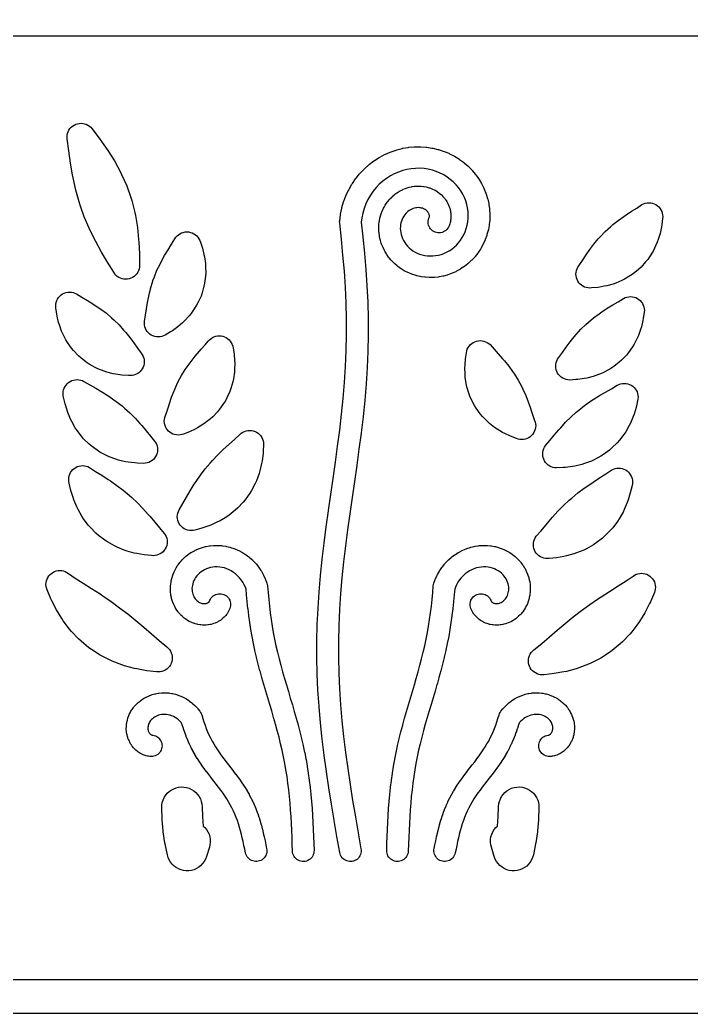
# Model space of a CAD drawing. Header units: inches. Extents: x 0 to 48, y 0 to 48.
# Drawn here: x 9.97 to 19.93, y 0 to 14.74 of the extents above; entities that cross this region are included whole.
import ezdxf

# ---------------------------------------------------------------- set-up
doc = ezdxf.new("R2010")
doc.units = ezdxf.units.IN
doc.header["$MEASUREMENT"] = 0
for name, color, linetype in [('CUT_INSIDE', 5, 'Continuous'), ('CUT_OUTSIDE', 1, 'Continuous'), ('SHEET', 8, 'Continuous')]:
    doc.layers.add(name, color=color, linetype=linetype)

msp = doc.modelspace()

# ---------------------------------------------------------------- linework, layer by layer
at = {"layer": 'CUT_INSIDE'}
for points in [[(11.617, 10.907), (11.592, 10.898), (11.565, 10.893), (11.539, 10.891), (11.512, 10.893), (11.485, 10.898), (11.46, 10.907), (11.435, 10.919), (11.413, 10.934), (11.393, 10.951), (11.375, 10.972), (11.36, 10.994), (11.269, 11.143), (11.179, 11.294), (11.094, 11.449), (11.074, 11.488), (10.994, 11.651), (10.924, 11.819), (10.863, 11.992), (10.848, 12.039), (10.799, 12.215), (10.759, 12.395), (10.751, 12.438), (10.72, 12.615), (10.694, 12.794), (10.67, 12.973), (10.668, 13), (10.67, 13.027), (10.675, 13.053), (10.684, 13.079), (10.696, 13.103), (10.711, 13.126), (10.729, 13.146), (10.749, 13.164), (10.772, 13.179), (10.796, 13.191), (10.821, 13.199), (10.848, 13.204), (10.875, 13.206), (10.902, 13.204), (10.928, 13.199), (10.954, 13.191), (10.978, 13.179), (11, 13.164), (11.021, 13.146), (11.038, 13.126), (11.147, 12.982), (11.251, 12.835), (11.273, 12.803), (11.371, 12.648), (11.458, 12.488), (11.478, 12.446), (11.553, 12.278), (11.613, 12.105), (11.629, 12.059), (11.674, 11.882), (11.683, 11.836), (11.713, 11.66), (11.731, 11.482), (11.734, 11.443), (11.742, 11.27), (11.745, 11.097), (11.743, 11.07), (11.738, 11.044), (11.729, 11.018), (11.717, 10.994), (11.702, 10.972), (11.684, 10.951), (11.664, 10.934), (11.642, 10.919)], [(14.99, 2.677), (15.032, 2.438), (15.035, 2.417), (15.034, 2.396), (15.031, 2.375), (15.025, 2.355), (15.017, 2.336), (15.006, 2.318), (14.993, 2.302), (14.978, 2.287), (14.961, 2.275), (14.942, 2.265), (14.923, 2.257), (14.902, 2.252), (14.882, 2.25), (14.861, 2.251), (14.84, 2.254), (14.82, 2.26), (14.801, 2.268), (14.783, 2.279), (14.767, 2.292), (14.752, 2.307), (14.74, 2.324), (14.73, 2.342), (14.722, 2.362), (14.717, 2.382), (14.675, 2.621), (14.675, 2.622), (14.633, 2.861), (14.633, 2.862), (14.593, 3.101), (14.593, 3.102), (14.554, 3.342), (14.554, 3.343), (14.518, 3.582), (14.518, 3.584), (14.485, 3.824), (14.485, 3.826), (14.455, 4.065), (14.455, 4.068), (14.43, 4.307), (14.43, 4.31), (14.409, 4.549), (14.409, 4.553), (14.393, 4.792), (14.393, 4.795), (14.383, 5.035), (14.383, 5.038), (14.377, 5.277), (14.377, 5.281), (14.378, 5.52), (14.378, 5.524), (14.383, 5.763), (14.383, 5.767), (14.394, 6.006), (14.395, 6.009), (14.41, 6.248), (14.411, 6.251), (14.431, 6.491), (14.431, 6.493), (14.456, 6.732), (14.456, 6.735), (14.484, 6.974), (14.484, 6.976), (14.515, 7.215), (14.515, 7.216), (14.548, 7.456), (14.549, 7.457), (14.583, 7.696), (14.583, 7.696), (14.618, 7.935), (14.652, 8.174), (14.685, 8.412), (14.716, 8.65), (14.744, 8.887), (14.768, 9.123), (14.788, 9.36), (14.804, 9.596), (14.814, 9.831), (14.819, 10.067), (14.818, 10.302), (14.812, 10.538), (14.801, 10.774), (14.785, 11.01), (14.765, 11.247), (14.742, 11.484), (14.716, 11.723), (14.715, 11.741), (14.716, 11.76), (14.727, 11.846), (14.729, 11.859), (14.746, 11.944), (14.75, 11.956), (14.774, 12.039), (14.778, 12.051), (14.808, 12.13), (14.813, 12.142), (14.85, 12.219), (14.856, 12.23), (14.898, 12.303), (14.905, 12.314), (14.952, 12.383), (14.96, 12.393), (15.012, 12.457), (15.021, 12.467), (15.078, 12.526), (15.087, 12.535), (15.148, 12.589), (15.158, 12.598), (15.223, 12.647), (15.233, 12.654), (15.301, 12.697), (15.312, 12.704), (15.383, 12.741), (15.394, 12.747), (15.467, 12.778), (15.479, 12.783), (15.554, 12.808), (15.566, 12.812), (15.642, 12.831), (15.655, 12.834), (15.731, 12.847), (15.744, 12.849), (15.821, 12.855), (15.834, 12.856), (15.91, 12.857), (15.923, 12.856), (15.999, 12.851), (16.011, 12.849), (16.086, 12.838), (16.098, 12.836), (16.171, 12.818), (16.184, 12.815), (16.254, 12.792), (16.266, 12.788), (16.334, 12.76), (16.346, 12.754), (16.411, 12.721), (16.422, 12.715), (16.484, 12.677), (16.495, 12.67), (16.553, 12.627), (16.563, 12.619), (16.617, 12.573), (16.626, 12.564), (16.676, 12.514), (16.684, 12.504), (16.729, 12.451), (16.737, 12.44), (16.778, 12.384), (16.785, 12.373), (16.82, 12.314), (16.826, 12.303), (16.856, 12.241), (16.862, 12.23), (16.887, 12.167), (16.891, 12.155), (16.911, 12.09), (16.914, 12.078), (16.928, 12.013), (16.931, 12), (16.94, 11.935), (16.941, 11.922), (16.945, 11.857), (16.945, 11.844), (16.943, 11.779), (16.943, 11.766), (16.936, 11.702), (16.934, 11.69), (16.923, 11.627), (16.92, 11.615), (16.903, 11.554), (16.9, 11.541), (16.878, 11.483), (16.874, 11.471), (16.848, 11.414), (16.842, 11.403), (16.813, 11.349), (16.806, 11.338), (16.773, 11.287), (16.765, 11.277), (16.728, 11.229), (16.72, 11.22), (16.679, 11.176), (16.67, 11.167), (16.627, 11.127), (16.617, 11.118), (16.571, 11.082), (16.56, 11.075), (16.512, 11.043), (16.501, 11.036), (16.451, 11.009), (16.44, 11.003), (16.388, 10.98), (16.376, 10.975), (16.323, 10.956), (16.311, 10.952), (16.257, 10.938), (16.245, 10.935), (16.191, 10.925), (16.178, 10.923), (16.124, 10.918), (16.111, 10.917), (16.057, 10.916), (16.044, 10.916), (15.991, 10.92), (15.978, 10.921), (15.926, 10.928), (15.913, 10.931), (15.863, 10.942), (15.85, 10.946), (15.801, 10.961), (15.789, 10.965), (15.742, 10.984), (15.73, 10.99), (15.685, 11.012), (15.674, 11.018), (15.631, 11.044), (15.621, 11.051), (15.581, 11.08), (15.571, 11.088), (15.534, 11.12), (15.524, 11.129), (15.491, 11.163), (15.482, 11.172), (15.451, 11.208), (15.443, 11.219), (15.416, 11.257), (15.409, 11.268), (15.385, 11.307), (15.379, 11.319), (15.359, 11.36), (15.354, 11.372), (15.337, 11.413), (15.333, 11.426), (15.32, 11.468), (15.317, 11.481), (15.308, 11.524), (15.305, 11.537), (15.3, 11.58), (15.299, 11.593), (15.296, 11.635), (15.296, 11.648), (15.298, 11.69), (15.299, 11.703), (15.303, 11.745), (15.305, 11.758), (15.313, 11.798), (15.316, 11.81), (15.328, 11.849), (15.332, 11.862), (15.346, 11.899), (15.351, 11.911), (15.367, 11.947), (15.374, 11.958), (15.393, 11.992), (15.4, 12.003), (15.422, 12.034), (15.43, 12.045), (15.453, 12.074), (15.462, 12.083), (15.488, 12.11), (15.497, 12.119), (15.525, 12.143), (15.535, 12.151), (15.564, 12.172), (15.575, 12.18), (15.605, 12.198), (15.616, 12.205), (15.647, 12.22), (15.659, 12.226), (15.691, 12.239), (15.703, 12.243), (15.735, 12.253), (15.748, 12.257), (15.78, 12.264), (15.793, 12.266), (15.825, 12.271), (15.839, 12.272), (15.87, 12.274), (15.884, 12.274), (15.915, 12.273), (15.928, 12.272), (15.959, 12.269), (15.972, 12.266), (16.001, 12.261), (16.014, 12.257), (16.043, 12.249), (16.055, 12.245), (16.082, 12.235), (16.095, 12.229), (16.12, 12.217), (16.132, 12.211), (16.156, 12.196), (16.167, 12.189), (16.19, 12.173), (16.2, 12.165), (16.221, 12.147), (16.231, 12.138), (16.249, 12.12), (16.258, 12.11), (16.275, 12.09), (16.283, 12.079), (16.297, 12.058), (16.305, 12.047), (16.317, 12.026), (16.323, 12.013), (16.333, 11.992), (16.338, 11.979), (16.346, 11.957), (16.35, 11.944), (16.356, 11.922), (16.359, 11.908), (16.363, 11.886), (16.365, 11.872), (16.367, 11.851), (16.367, 11.837), (16.367, 11.815), (16.367, 11.801), (16.365, 11.781), (16.363, 11.767), (16.359, 11.747), (16.356, 11.733), (16.35, 11.714), (16.346, 11.7), (16.339, 11.683), (16.33, 11.664), (16.319, 11.646), (16.306, 11.63), (16.29, 11.616), (16.273, 11.604), (16.255, 11.594), (16.235, 11.587), (16.215, 11.582), (16.194, 11.58), (16.173, 11.581), (16.152, 11.584), (16.132, 11.591), (16.113, 11.599), (16.096, 11.61), (16.08, 11.624), (16.065, 11.639), (16.053, 11.656), (16.044, 11.675), (16.036, 11.694), (16.032, 11.715), (16.03, 11.736), (16.031, 11.757), (16.034, 11.777), (16.04, 11.797), (16.044, 11.808), (16.046, 11.813), (16.047, 11.818), (16.047, 11.824), (16.047, 11.831), (16.047, 11.838), (16.045, 11.846), (16.043, 11.855), (16.04, 11.863), (16.036, 11.872), (16.031, 11.881), (16.024, 11.89), (16.017, 11.899), (16.008, 11.908), (15.998, 11.917), (15.987, 11.925), (15.975, 11.932), (15.962, 11.938), (15.947, 11.944), (15.932, 11.948), (15.916, 11.951), (15.899, 11.953), (15.881, 11.954), (15.862, 11.953), (15.844, 11.95), (15.825, 11.946), (15.805, 11.94), (15.786, 11.932), (15.767, 11.922), (15.748, 11.911), (15.73, 11.898), (15.713, 11.882), (15.696, 11.865), (15.681, 11.846), (15.667, 11.826), (15.654, 11.804), (15.643, 11.78), (15.633, 11.755), (15.626, 11.729), (15.621, 11.702), (15.617, 11.674), (15.616, 11.644), (15.618, 11.615), (15.622, 11.585), (15.628, 11.555), (15.637, 11.525), (15.649, 11.495), (15.664, 11.466), (15.681, 11.437), (15.7, 11.41), (15.722, 11.383), (15.747, 11.359), (15.774, 11.336), (15.803, 11.314), (15.835, 11.295), (15.868, 11.279), (15.903, 11.264), (15.94, 11.253), (15.978, 11.244), (16.017, 11.239), (16.057, 11.236), (16.098, 11.237), (16.139, 11.241), (16.181, 11.249), (16.222, 11.26), (16.262, 11.274), (16.302, 11.292), (16.341, 11.314), (16.379, 11.338), (16.415, 11.366), (16.448, 11.398), (16.48, 11.432), (16.509, 11.469), (16.536, 11.509), (16.559, 11.552), (16.579, 11.596), (16.596, 11.643), (16.609, 11.692), (16.618, 11.742), (16.624, 11.793), (16.625, 11.845), (16.622, 11.897), (16.614, 11.95), (16.603, 12.002), (16.587, 12.054), (16.567, 12.105), (16.542, 12.155), (16.513, 12.203), (16.48, 12.25), (16.443, 12.293), (16.403, 12.335), (16.358, 12.373), (16.311, 12.408), (16.26, 12.439), (16.206, 12.466), (16.15, 12.49), (16.092, 12.508), (16.031, 12.523), (15.969, 12.532), (15.906, 12.537), (15.843, 12.536), (15.779, 12.53), (15.714, 12.519), (15.651, 12.503), (15.588, 12.482), (15.527, 12.456), (15.468, 12.424), (15.41, 12.388), (15.356, 12.346), (15.304, 12.3), (15.256, 12.25), (15.212, 12.196), (15.172, 12.137), (15.136, 12.075), (15.105, 12.01), (15.079, 11.943), (15.058, 11.872), (15.043, 11.8), (15.036, 11.739), (15.06, 11.518), (15.06, 11.516), (15.084, 11.277), (15.084, 11.275), (15.104, 11.036), (15.104, 11.033), (15.12, 10.794), (15.12, 10.791), (15.132, 10.551), (15.132, 10.548), (15.138, 10.309), (15.138, 10.305), (15.139, 10.066), (15.139, 10.062), (15.134, 9.823), (15.133, 9.819), (15.123, 9.58), (15.123, 9.577), (15.107, 9.337), (15.107, 9.334), (15.087, 9.095), (15.087, 9.092), (15.062, 8.853), (15.062, 8.851), (15.034, 8.611), (15.033, 8.609), (15.002, 8.37), (15.002, 8.369), (14.969, 8.13), (14.969, 8.129), (14.934, 7.89), (14.934, 7.889), (14.9, 7.65), (14.865, 7.412), (14.832, 7.173), (14.802, 6.936), (14.774, 6.699), (14.75, 6.462), (14.73, 6.226), (14.714, 5.99), (14.703, 5.754), (14.698, 5.518), (14.697, 5.282), (14.702, 5.047), (14.713, 4.811), (14.728, 4.575), (14.748, 4.339), (14.773, 4.103), (14.802, 3.866), (14.835, 3.629), (14.87, 3.391), (14.908, 3.154), (14.949, 2.915)], [(19.19, 11.07), (19.153, 11.037), (19.074, 10.971), (19.034, 10.945), (18.947, 10.892), (18.906, 10.872), (18.814, 10.833), (18.774, 10.819), (18.681, 10.793), (18.644, 10.786), (18.552, 10.77), (18.457, 10.761), (18.43, 10.759), (18.404, 10.761), (18.377, 10.766), (18.352, 10.775), (18.327, 10.787), (18.305, 10.802), (18.285, 10.82), (18.267, 10.84), (18.252, 10.862), (18.24, 10.887), (18.231, 10.912), (18.226, 10.939), (18.224, 10.965), (18.226, 10.992), (18.231, 11.019), (18.24, 11.044), (18.252, 11.069), (18.267, 11.091), (18.321, 11.17), (18.375, 11.251), (18.431, 11.332), (18.491, 11.412), (18.556, 11.489), (18.588, 11.525), (18.66, 11.6), (18.736, 11.669), (18.772, 11.701), (18.852, 11.765), (18.933, 11.823), (18.969, 11.846), (19.048, 11.899), (19.127, 11.948), (19.204, 11.998), (19.228, 12.01), (19.253, 12.019), (19.28, 12.024), (19.307, 12.026), (19.334, 12.024), (19.36, 12.019), (19.386, 12.01), (19.41, 11.998), (19.432, 11.983), (19.453, 11.965), (19.47, 11.945), (19.485, 11.922), (19.497, 11.898), (19.506, 11.873), (19.511, 11.846), (19.513, 11.819), (19.511, 11.792), (19.5, 11.699), (19.493, 11.667), (19.474, 11.572), (19.446, 11.48), (19.432, 11.44), (19.392, 11.35), (19.371, 11.309), (19.317, 11.224), (19.29, 11.184), (19.258, 11.147)], [(12.673, 10.689), (12.657, 10.642), (12.613, 10.549), (12.592, 10.505), (12.535, 10.42), (12.51, 10.381), (12.479, 10.347), (12.414, 10.273), (12.382, 10.245), (12.311, 10.183), (12.232, 10.127), (12.205, 10.109), (12.125, 10.062), (12.101, 10.05), (12.075, 10.041), (12.049, 10.036), (12.022, 10.034), (11.995, 10.036), (11.969, 10.041), (11.943, 10.05), (11.919, 10.062), (11.897, 10.077), (11.876, 10.094), (11.858, 10.115), (11.843, 10.137), (11.832, 10.161), (11.823, 10.187), (11.818, 10.213), (11.816, 10.24), (11.818, 10.267), (11.832, 10.358), (11.846, 10.451), (11.861, 10.546), (11.87, 10.588), (11.89, 10.687), (11.916, 10.785), (11.948, 10.883), (11.964, 10.929), (12.003, 11.025), (12.048, 11.117), (12.068, 11.158), (12.117, 11.245), (12.168, 11.328), (12.219, 11.41), (12.269, 11.49), (12.284, 11.513), (12.302, 11.533), (12.322, 11.551), (12.344, 11.566), (12.369, 11.578), (12.394, 11.587), (12.421, 11.592), (12.448, 11.594), (12.474, 11.592), (12.501, 11.587), (12.526, 11.578), (12.551, 11.566), (12.573, 11.551), (12.593, 11.533), (12.611, 11.513), (12.626, 11.49), (12.638, 11.466), (12.647, 11.441), (12.677, 11.35), (12.7, 11.258), (12.707, 11.221), (12.721, 11.125), (12.724, 11.082), (12.726, 10.982), (12.723, 10.936), (12.71, 10.835), (12.701, 10.788)], [(11.685, 9.476), (11.66, 9.467), (11.633, 9.462), (11.606, 9.46), (11.579, 9.462), (11.483, 9.468), (11.39, 9.482), (11.353, 9.489), (11.258, 9.513), (11.218, 9.526), (11.124, 9.563), (11.083, 9.583), (10.994, 9.633), (10.954, 9.66), (10.873, 9.723), (10.836, 9.756), (10.766, 9.831), (10.734, 9.867), (10.676, 9.952), (10.65, 9.991), (10.63, 10.032), (10.587, 10.12), (10.555, 10.214), (10.542, 10.25), (10.521, 10.343), (10.515, 10.375), (10.501, 10.467), (10.499, 10.494), (10.501, 10.521), (10.506, 10.547), (10.515, 10.573), (10.526, 10.597), (10.541, 10.619), (10.559, 10.64), (10.58, 10.658), (10.602, 10.673), (10.626, 10.684), (10.652, 10.693), (10.678, 10.698), (10.705, 10.7), (10.732, 10.698), (10.758, 10.693), (10.784, 10.684), (10.808, 10.673), (10.887, 10.625), (10.969, 10.577), (11.05, 10.526), (11.086, 10.503), (11.17, 10.446), (11.252, 10.385), (11.33, 10.318), (11.366, 10.286), (11.44, 10.214), (11.508, 10.137), (11.539, 10.103), (11.601, 10.025), (11.658, 9.947), (11.714, 9.868), (11.77, 9.792), (11.785, 9.77), (11.797, 9.745), (11.806, 9.72), (11.811, 9.693), (11.813, 9.666), (11.811, 9.64), (11.806, 9.613), (11.797, 9.588), (11.785, 9.563), (11.77, 9.541), (11.752, 9.521), (11.732, 9.503), (11.71, 9.488)], [(18.902, 9.69), (18.865, 9.658), (18.784, 9.594), (18.744, 9.567), (18.655, 9.517), (18.613, 9.497), (18.52, 9.461), (18.48, 9.447), (18.385, 9.424), (18.348, 9.416), (18.254, 9.403), (18.221, 9.401), (18.131, 9.395), (18.104, 9.397), (18.078, 9.402), (18.052, 9.411), (18.028, 9.423), (18.005, 9.438), (17.985, 9.456), (17.967, 9.476), (17.952, 9.498), (17.94, 9.523), (17.932, 9.548), (17.927, 9.575), (17.925, 9.601), (17.927, 9.628), (17.932, 9.655), (17.94, 9.68), (17.952, 9.705), (17.967, 9.727), (18.023, 9.803), (18.079, 9.881), (18.137, 9.96), (18.199, 10.037), (18.229, 10.072), (18.298, 10.148), (18.372, 10.22), (18.408, 10.253), (18.486, 10.319), (18.568, 10.38), (18.606, 10.406), (18.688, 10.46), (18.77, 10.51), (18.851, 10.558), (18.93, 10.606), (18.955, 10.618), (18.98, 10.627), (19.007, 10.632), (19.034, 10.634), (19.061, 10.632), (19.087, 10.627), (19.113, 10.618), (19.137, 10.606), (19.159, 10.591), (19.179, 10.573), (19.197, 10.553), (19.212, 10.531), (19.224, 10.506), (19.233, 10.481), (19.238, 10.454), (19.24, 10.427), (19.238, 10.401), (19.224, 10.309), (19.218, 10.277), (19.196, 10.183), (19.184, 10.147), (19.151, 10.054), (19.108, 9.966), (19.088, 9.925), (19.062, 9.886), (19.004, 9.802), (18.972, 9.765)], [(13.018, 9.087), (12.991, 9.046), (12.933, 8.961), (12.901, 8.925), (12.832, 8.851), (12.797, 8.821), (12.72, 8.759), (12.685, 8.735), (12.603, 8.685), (12.569, 8.668), (12.485, 8.628), (12.398, 8.594), (12.372, 8.585), (12.346, 8.58), (12.319, 8.578), (12.292, 8.58), (12.265, 8.585), (12.24, 8.594), (12.216, 8.605), (12.193, 8.62), (12.173, 8.638), (12.155, 8.659), (12.14, 8.681), (12.128, 8.705), (12.119, 8.731), (12.114, 8.757), (12.112, 8.784), (12.114, 8.811), (12.119, 8.837), (12.148, 8.923), (12.177, 9.012), (12.189, 9.048), (12.221, 9.142), (12.257, 9.235), (12.299, 9.327), (12.32, 9.371), (12.369, 9.462), (12.423, 9.55), (12.45, 9.59), (12.509, 9.672), (12.571, 9.75), (12.636, 9.825), (12.661, 9.854), (12.719, 9.919), (12.765, 9.971), (12.782, 9.991), (12.803, 10.009), (12.825, 10.024), (12.849, 10.036), (12.875, 10.044), (12.901, 10.049), (12.928, 10.051), (12.955, 10.049), (12.982, 10.044), (13.007, 10.036), (13.031, 10.024), (13.054, 10.009), (13.074, 9.991), (13.092, 9.971), (13.107, 9.948), (13.119, 9.924), (13.127, 9.898), (13.133, 9.872), (13.147, 9.779), (13.155, 9.686), (13.157, 9.648), (13.155, 9.552), (13.152, 9.51), (13.137, 9.412), (13.128, 9.366), (13.099, 9.269), (13.084, 9.224), (13.04, 9.131)], [(17.499, 8.527), (17.473, 8.518), (17.447, 8.513), (17.42, 8.511), (17.393, 8.513), (17.366, 8.518), (17.341, 8.527), (17.252, 8.561), (17.168, 8.6), (17.134, 8.617), (17.052, 8.667), (17.016, 8.691), (16.939, 8.752), (16.904, 8.783), (16.834, 8.856), (16.802, 8.892), (16.744, 8.977), (16.717, 9.018), (16.695, 9.062), (16.65, 9.154), (16.635, 9.2), (16.605, 9.296), (16.596, 9.342), (16.58, 9.439), (16.577, 9.482), (16.574, 9.578), (16.577, 9.616), (16.584, 9.708), (16.597, 9.801), (16.603, 9.827), (16.611, 9.853), (16.623, 9.877), (16.638, 9.899), (16.656, 9.92), (16.676, 9.938), (16.699, 9.952), (16.723, 9.964), (16.749, 9.973), (16.775, 9.978), (16.802, 9.98), (16.829, 9.978), (16.855, 9.973), (16.881, 9.964), (16.905, 9.952), (16.928, 9.938), (16.948, 9.92), (17.008, 9.852), (17.071, 9.783), (17.133, 9.712), (17.161, 9.68), (17.225, 9.602), (17.284, 9.52), (17.311, 9.48), (17.366, 9.393), (17.415, 9.302), (17.436, 9.259), (17.479, 9.167), (17.515, 9.074), (17.548, 8.98), (17.56, 8.944), (17.585, 8.87), (17.61, 8.797), (17.619, 8.771), (17.624, 8.745), (17.626, 8.718), (17.624, 8.691), (17.619, 8.664), (17.61, 8.639), (17.598, 8.615), (17.583, 8.592), (17.565, 8.572), (17.545, 8.554), (17.523, 8.539)], [(11.884, 8.173), (11.858, 8.164), (11.832, 8.159), (11.805, 8.157), (11.707, 8.162), (11.674, 8.164), (11.574, 8.176), (11.536, 8.183), (11.434, 8.206), (11.394, 8.22), (11.293, 8.256), (11.252, 8.276), (11.156, 8.326), (11.116, 8.353), (11.027, 8.417), (10.991, 8.449), (10.913, 8.525), (10.881, 8.561), (10.816, 8.647), (10.79, 8.685), (10.738, 8.778), (10.719, 8.816), (10.68, 8.911), (10.668, 8.947), (10.639, 9.043), (10.617, 9.142), (10.612, 9.168), (10.61, 9.195), (10.612, 9.222), (10.617, 9.249), (10.626, 9.274), (10.638, 9.298), (10.653, 9.321), (10.671, 9.341), (10.691, 9.359), (10.713, 9.374), (10.737, 9.386), (10.763, 9.395), (10.789, 9.4), (10.816, 9.402), (10.843, 9.4), (10.87, 9.395), (10.895, 9.386), (10.919, 9.374), (11.006, 9.324), (11.094, 9.274), (11.183, 9.222), (11.272, 9.167), (11.31, 9.141), (11.399, 9.079), (11.484, 9.012), (11.521, 8.979), (11.602, 8.907), (11.677, 8.83), (11.749, 8.751), (11.777, 8.719), (11.842, 8.641), (11.905, 8.564), (11.968, 8.489), (11.983, 8.466), (11.995, 8.442), (12.004, 8.417), (12.009, 8.39), (12.011, 8.363), (12.009, 8.336), (12.004, 8.31), (11.995, 8.284), (11.983, 8.26), (11.968, 8.238), (11.951, 8.217), (11.93, 8.199), (11.908, 8.185)], [(18.759, 8.388), (18.722, 8.355), (18.633, 8.291), (18.593, 8.264), (18.495, 8.213), (18.454, 8.193), (18.352, 8.156), (18.311, 8.143), (18.208, 8.119), (18.171, 8.112), (18.068, 8.099), (18.036, 8.097), (17.937, 8.092), (17.91, 8.093), (17.883, 8.099), (17.858, 8.107), (17.834, 8.119), (17.811, 8.134), (17.791, 8.152), (17.773, 8.172), (17.758, 8.195), (17.746, 8.219), (17.738, 8.245), (17.732, 8.271), (17.73, 8.298), (17.732, 8.325), (17.738, 8.351), (17.746, 8.377), (17.758, 8.401), (17.773, 8.424), (17.838, 8.499), (17.902, 8.577), (17.969, 8.655), (17.997, 8.687), (18.07, 8.768), (18.147, 8.845), (18.229, 8.918), (18.266, 8.95), (18.352, 9.018), (18.442, 9.081), (18.481, 9.107), (18.571, 9.164), (18.661, 9.216), (18.75, 9.267), (18.838, 9.318), (18.862, 9.33), (18.887, 9.339), (18.914, 9.344), (18.941, 9.346), (18.968, 9.344), (18.994, 9.339), (19.02, 9.33), (19.044, 9.318), (19.066, 9.303), (19.087, 9.286), (19.104, 9.265), (19.119, 9.243), (19.131, 9.219), (19.14, 9.193), (19.145, 9.167), (19.147, 9.14), (19.145, 9.113), (19.14, 9.086), (19.117, 8.986), (19.087, 8.889), (19.075, 8.853), (19.034, 8.757), (19.015, 8.719), (18.962, 8.626), (18.937, 8.587), (18.87, 8.501), (18.838, 8.464)], [(13.314, 7.618), (13.281, 7.581), (13.202, 7.497), (13.166, 7.465), (13.077, 7.392), (13.038, 7.367), (12.942, 7.308), (12.904, 7.289), (12.805, 7.243), (12.7, 7.206), (12.669, 7.196), (12.565, 7.167), (12.538, 7.162), (12.511, 7.16), (12.484, 7.162), (12.458, 7.167), (12.432, 7.176), (12.408, 7.188), (12.386, 7.203), (12.366, 7.221), (12.348, 7.241), (12.333, 7.263), (12.321, 7.288), (12.312, 7.313), (12.307, 7.34), (12.305, 7.367), (12.307, 7.393), (12.312, 7.42), (12.321, 7.445), (12.333, 7.47), (12.388, 7.562), (12.442, 7.657), (12.498, 7.753), (12.557, 7.848), (12.583, 7.887), (12.648, 7.982), (12.719, 8.075), (12.794, 8.163), (12.826, 8.2), (12.905, 8.283), (12.987, 8.362), (13.07, 8.438), (13.153, 8.512), (13.234, 8.587), (13.254, 8.605), (13.276, 8.62), (13.301, 8.631), (13.326, 8.64), (13.353, 8.645), (13.38, 8.647), (13.407, 8.645), (13.433, 8.64), (13.459, 8.631), (13.483, 8.62), (13.505, 8.605), (13.525, 8.587), (13.543, 8.566), (13.558, 8.544), (13.57, 8.52), (13.579, 8.494), (13.584, 8.468), (13.586, 8.441), (13.58, 8.336), (13.578, 8.303), (13.564, 8.195), (13.557, 8.157), (13.532, 8.048), (13.518, 8.007), (13.48, 7.899), (13.46, 7.858), (13.407, 7.754), (13.38, 7.714)], [(12.027, 6.804), (12.001, 6.795), (11.975, 6.79), (11.948, 6.788), (11.921, 6.79), (11.811, 6.801), (11.704, 6.82), (11.666, 6.828), (11.558, 6.857), (11.518, 6.871), (11.411, 6.914), (11.37, 6.935), (11.268, 6.992), (11.228, 7.019), (11.134, 7.09), (11.097, 7.123), (11.015, 7.207), (10.983, 7.243), (10.913, 7.337), (10.887, 7.375), (10.831, 7.476), (10.812, 7.514), (10.769, 7.618), (10.757, 7.654), (10.725, 7.758), (10.7, 7.866), (10.694, 7.893), (10.693, 7.92), (10.694, 7.947), (10.7, 7.973), (10.708, 7.999), (10.72, 8.023), (10.735, 8.045), (10.753, 8.066), (10.773, 8.083), (10.796, 8.098), (10.82, 8.11), (10.845, 8.119), (10.872, 8.124), (10.899, 8.126), (10.926, 8.124), (10.952, 8.119), (10.978, 8.11), (11.002, 8.098), (11.091, 8.039), (11.183, 7.981), (11.276, 7.921), (11.311, 7.897), (11.407, 7.831), (11.501, 7.761), (11.591, 7.685), (11.628, 7.653), (11.714, 7.573), (11.795, 7.489), (11.872, 7.402), (11.901, 7.37), (11.972, 7.285), (12.042, 7.201), (12.111, 7.12), (12.126, 7.097), (12.138, 7.073), (12.147, 7.048), (12.152, 7.021), (12.154, 6.994), (12.152, 6.967), (12.147, 6.941), (12.138, 6.915), (12.126, 6.891), (12.111, 6.869), (12.094, 6.848), (12.073, 6.831), (12.051, 6.816)], [(18.655, 7.081), (18.618, 7.049), (18.523, 6.977), (18.483, 6.95), (18.381, 6.892), (18.339, 6.872), (18.232, 6.829), (18.191, 6.815), (18.082, 6.785), (18.045, 6.777), (17.937, 6.758), (17.825, 6.746), (17.799, 6.745), (17.772, 6.746), (17.745, 6.752), (17.72, 6.76), (17.695, 6.772), (17.673, 6.787), (17.653, 6.805), (17.635, 6.825), (17.62, 6.848), (17.608, 6.872), (17.599, 6.897), (17.594, 6.924), (17.592, 6.951), (17.594, 6.978), (17.599, 7.004), (17.608, 7.03), (17.62, 7.054), (17.635, 7.076), (17.706, 7.158), (17.776, 7.242), (17.849, 7.328), (17.877, 7.36), (17.955, 7.447), (18.037, 7.531), (18.124, 7.612), (18.161, 7.644), (18.252, 7.72), (18.346, 7.791), (18.443, 7.857), (18.478, 7.881), (18.572, 7.942), (18.665, 8.001), (18.755, 8.061), (18.779, 8.072), (18.804, 8.081), (18.831, 8.086), (18.858, 8.088), (18.885, 8.086), (18.911, 8.081), (18.937, 8.072), (18.961, 8.061), (18.983, 8.046), (19.004, 8.028), (19.021, 8.007), (19.036, 7.985), (19.048, 7.961), (19.057, 7.935), (19.062, 7.909), (19.064, 7.882), (19.062, 7.855), (19.057, 7.829), (19.031, 7.72), (18.998, 7.615), (18.986, 7.579), (18.942, 7.474), (18.923, 7.436), (18.866, 7.335), (18.841, 7.297), (18.77, 7.202), (18.738, 7.166)], [(14.331, 2.518), (14.335, 2.415), (14.334, 2.394), (14.331, 2.374), (14.324, 2.354), (14.316, 2.335), (14.305, 2.317), (14.292, 2.301), (14.276, 2.286), (14.259, 2.274), (14.241, 2.264), (14.221, 2.257), (14.201, 2.252), (14.18, 2.25), (14.159, 2.251), (14.138, 2.254), (14.118, 2.26), (14.099, 2.269), (14.082, 2.28), (14.065, 2.293), (14.051, 2.308), (14.039, 2.325), (14.029, 2.344), (14.022, 2.363), (14.017, 2.384), (14.015, 2.405), (14.011, 2.507), (14.008, 2.61), (14.004, 2.712), (13.999, 2.813), (13.993, 2.914), (13.987, 3.015), (13.979, 3.115), (13.97, 3.215), (13.96, 3.314), (13.948, 3.413), (13.934, 3.511), (13.918, 3.609), (13.901, 3.706), (13.882, 3.804), (13.861, 3.901), (13.839, 3.998), (13.815, 4.095), (13.789, 4.192), (13.762, 4.289), (13.735, 4.386), (13.706, 4.484), (13.677, 4.582), (13.647, 4.68), (13.647, 4.68), (13.618, 4.779), (13.618, 4.779), (13.589, 4.878), (13.589, 4.879), (13.56, 4.977), (13.56, 4.979), (13.533, 5.078), (13.532, 5.079), (13.506, 5.178), (13.506, 5.181), (13.481, 5.28), (13.48, 5.282), (13.458, 5.382), (13.457, 5.385), (13.436, 5.484), (13.435, 5.487), (13.416, 5.587), (13.415, 5.59), (13.398, 5.691), (13.397, 5.694), (13.382, 5.795), (13.381, 5.797), (13.367, 5.898), (13.367, 5.901), (13.355, 6.002), (13.354, 6.005), (13.344, 6.106), (13.343, 6.108), (13.334, 6.21), (13.334, 6.211), (13.326, 6.292), (13.316, 6.319), (13.299, 6.358), (13.278, 6.395), (13.254, 6.43), (13.229, 6.462), (13.201, 6.491), (13.171, 6.518), (13.14, 6.541), (13.107, 6.562), (13.073, 6.58), (13.039, 6.594), (13.004, 6.606), (12.969, 6.614), (12.934, 6.619), (12.899, 6.622), (12.864, 6.621), (12.831, 6.618), (12.798, 6.612), (12.767, 6.604), (12.737, 6.593), (12.708, 6.58), (12.682, 6.565), (12.657, 6.548), (12.634, 6.529), (12.613, 6.51), (12.594, 6.489), (12.577, 6.466), (12.563, 6.444), (12.551, 6.42), (12.541, 6.396), (12.534, 6.372), (12.528, 6.348), (12.525, 6.325), (12.523, 6.301), (12.524, 6.279), (12.526, 6.257), (12.531, 6.236), (12.536, 6.216), (12.544, 6.197), (12.552, 6.179), (12.562, 6.163), (12.572, 6.148), (12.584, 6.134), (12.596, 6.122), (12.609, 6.112), (12.622, 6.103), (12.635, 6.095), (12.648, 6.089), (12.661, 6.084), (12.674, 6.081), (12.687, 6.078), (12.699, 6.077), (12.71, 6.077), (12.721, 6.078), (12.731, 6.08), (12.741, 6.082), (12.749, 6.086), (12.756, 6.089), (12.763, 6.093), (12.769, 6.097), (12.773, 6.101), (12.777, 6.105), (12.78, 6.109), (12.783, 6.113), (12.784, 6.116), (12.788, 6.126), (12.798, 6.144), (12.809, 6.162), (12.823, 6.177), (12.839, 6.191), (12.856, 6.203), (12.875, 6.212), (12.895, 6.219), (12.915, 6.223), (12.936, 6.224), (12.957, 6.223), (12.978, 6.219), (12.997, 6.212), (13.016, 6.203), (13.034, 6.191), (13.049, 6.177), (13.063, 6.162), (13.075, 6.144), (13.084, 6.126), (13.091, 6.106), (13.095, 6.085), (13.096, 6.064), (13.095, 6.043), (13.091, 6.023), (13.084, 6.003), (13.077, 5.986), (13.071, 5.973), (13.062, 5.956), (13.054, 5.943), (13.044, 5.927), (13.035, 5.915), (13.023, 5.9), (13.013, 5.889), (12.999, 5.874), (12.988, 5.864), (12.973, 5.85), (12.961, 5.841), (12.944, 5.829), (12.932, 5.821), (12.913, 5.81), (12.9, 5.803), (12.879, 5.793), (12.866, 5.788), (12.844, 5.78), (12.831, 5.775), (12.808, 5.769), (12.794, 5.766), (12.77, 5.762), (12.756, 5.76), (12.731, 5.758), (12.717, 5.757), (12.692, 5.757), (12.678, 5.758), (12.652, 5.76), (12.638, 5.762), (12.611, 5.767), (12.598, 5.77), (12.572, 5.777), (12.558, 5.781), (12.532, 5.791), (12.519, 5.796), (12.494, 5.808), (12.481, 5.814), (12.456, 5.829), (12.445, 5.836), (12.42, 5.853), (12.409, 5.861), (12.386, 5.881), (12.376, 5.89), (12.354, 5.912), (12.345, 5.922), (12.324, 5.946), (12.316, 5.956), (12.297, 5.982), (12.29, 5.994), (12.273, 6.022), (12.267, 6.034), (12.252, 6.064), (12.247, 6.076), (12.235, 6.108), (12.231, 6.121), (12.221, 6.154), (12.218, 6.167), (12.211, 6.201), (12.209, 6.214), (12.205, 6.25), (12.204, 6.263), (12.203, 6.299), (12.204, 6.313), (12.206, 6.35), (12.207, 6.363), (12.212, 6.4), (12.215, 6.413), (12.223, 6.45), (12.227, 6.463), (12.238, 6.5), (12.243, 6.513), (12.258, 6.549), (12.264, 6.561), (12.282, 6.596), (12.288, 6.608), (12.31, 6.642), (12.317, 6.653), (12.342, 6.686), (12.35, 6.696), (12.378, 6.727), (12.387, 6.737), (12.418, 6.766), (12.428, 6.775), (12.461, 6.801), (12.472, 6.809), (12.508, 6.834), (12.519, 6.841), (12.558, 6.862), (12.569, 6.868), (12.61, 6.887), (12.622, 6.892), (12.665, 6.907), (12.677, 6.911), (12.722, 6.923), (12.735, 6.926), (12.78, 6.934), (12.793, 6.936), (12.84, 6.94), (12.853, 6.941), (12.901, 6.942), (12.914, 6.941), (12.962, 6.938), (12.975, 6.937), (13.024, 6.929), (13.037, 6.927), (13.085, 6.915), (13.097, 6.912), (13.145, 6.896), (13.157, 6.892), (13.204, 6.872), (13.216, 6.866), (13.261, 6.842), (13.273, 6.836), (13.316, 6.808), (13.327, 6.801), (13.369, 6.769), (13.379, 6.761), (13.419, 6.725), (13.428, 6.716), (13.465, 6.677), (13.474, 6.668), (13.508, 6.625), (13.516, 6.615), (13.546, 6.569), (13.553, 6.558), (13.581, 6.51), (13.587, 6.498), (13.61, 6.447), (13.615, 6.435), (13.634, 6.382), (13.64, 6.362), (13.643, 6.341), (13.652, 6.24), (13.662, 6.139), (13.672, 6.04), (13.684, 5.941), (13.698, 5.842), (13.713, 5.744), (13.73, 5.647), (13.749, 5.549), (13.77, 5.452), (13.792, 5.356), (13.816, 5.259), (13.841, 5.162), (13.868, 5.065), (13.896, 4.967), (13.925, 4.87), (13.954, 4.772), (13.983, 4.673), (13.983, 4.673), (14.013, 4.575), (14.013, 4.574), (14.042, 4.476), (14.042, 4.475), (14.07, 4.376), (14.071, 4.375), (14.098, 4.276), (14.098, 4.274), (14.124, 4.175), (14.125, 4.173), (14.149, 4.074), (14.15, 4.071), (14.173, 3.972), (14.174, 3.969), (14.195, 3.869), (14.196, 3.867), (14.215, 3.767), (14.216, 3.764), (14.234, 3.663), (14.234, 3.66), (14.25, 3.56), (14.25, 3.557), (14.265, 3.456), (14.265, 3.453), (14.277, 3.352), (14.278, 3.349), (14.289, 3.247), (14.289, 3.245), (14.298, 3.143), (14.298, 3.141), (14.306, 3.039), (14.306, 3.037), (14.313, 2.934), (14.313, 2.933), (14.318, 2.83), (14.319, 2.829), (14.323, 2.726), (14.323, 2.725), (14.327, 2.622), (14.327, 2.622), (14.331, 2.519)], [(15.738, 2.507), (15.735, 2.405), (15.733, 2.384), (15.728, 2.363), (15.72, 2.344), (15.71, 2.325), (15.698, 2.308), (15.684, 2.293), (15.668, 2.28), (15.65, 2.269), (15.631, 2.26), (15.611, 2.254), (15.59, 2.251), (15.569, 2.25), (15.548, 2.252), (15.528, 2.257), (15.509, 2.264), (15.49, 2.274), (15.473, 2.286), (15.458, 2.301), (15.445, 2.317), (15.433, 2.335), (15.425, 2.354), (15.419, 2.374), (15.415, 2.394), (15.415, 2.415), (15.418, 2.518), (15.418, 2.519), (15.422, 2.622), (15.422, 2.622), (15.426, 2.725), (15.426, 2.726), (15.431, 2.829), (15.431, 2.83), (15.436, 2.933), (15.437, 2.934), (15.443, 3.037), (15.443, 3.039), (15.451, 3.141), (15.451, 3.143), (15.461, 3.245), (15.461, 3.247), (15.472, 3.349), (15.472, 3.352), (15.484, 3.453), (15.485, 3.456), (15.499, 3.557), (15.499, 3.56), (15.515, 3.66), (15.516, 3.663), (15.534, 3.764), (15.534, 3.767), (15.554, 3.867), (15.554, 3.869), (15.576, 3.969), (15.576, 3.972), (15.599, 4.071), (15.6, 4.074), (15.624, 4.173), (15.625, 4.175), (15.651, 4.274), (15.651, 4.276), (15.679, 4.375), (15.679, 4.376), (15.707, 4.475), (15.708, 4.476), (15.736, 4.574), (15.737, 4.575), (15.766, 4.673), (15.766, 4.673), (15.795, 4.772), (15.825, 4.87), (15.853, 4.967), (15.881, 5.065), (15.908, 5.162), (15.933, 5.259), (15.957, 5.356), (15.98, 5.452), (16, 5.549), (16.019, 5.647), (16.036, 5.744), (16.051, 5.842), (16.065, 5.941), (16.077, 6.04), (16.088, 6.139), (16.097, 6.24), (16.106, 6.341), (16.109, 6.362), (16.115, 6.382), (16.134, 6.435), (16.139, 6.447), (16.163, 6.498), (16.169, 6.51), (16.196, 6.558), (16.203, 6.569), (16.234, 6.615), (16.241, 6.625), (16.275, 6.668), (16.284, 6.677), (16.321, 6.716), (16.331, 6.725), (16.37, 6.761), (16.38, 6.769), (16.422, 6.801), (16.433, 6.808), (16.477, 6.836), (16.488, 6.842), (16.534, 6.866), (16.546, 6.872), (16.592, 6.892), (16.605, 6.896), (16.652, 6.912), (16.665, 6.915), (16.713, 6.927), (16.726, 6.929), (16.774, 6.937), (16.787, 6.938), (16.835, 6.941), (16.848, 6.942), (16.896, 6.941), (16.909, 6.94), (16.956, 6.936), (16.969, 6.934), (17.015, 6.926), (17.028, 6.923), (17.072, 6.911), (17.085, 6.907), (17.127, 6.892), (17.139, 6.887), (17.18, 6.868), (17.192, 6.862), (17.23, 6.841), (17.241, 6.834), (17.277, 6.809), (17.288, 6.801), (17.321, 6.775), (17.331, 6.766), (17.362, 6.737), (17.371, 6.727), (17.399, 6.696), (17.407, 6.686), (17.432, 6.653), (17.439, 6.642), (17.461, 6.608), (17.468, 6.596), (17.486, 6.561), (17.491, 6.549), (17.506, 6.513), (17.511, 6.5), (17.523, 6.463), (17.526, 6.45), (17.535, 6.413), (17.537, 6.4), (17.542, 6.363), (17.544, 6.35), (17.546, 6.313), (17.546, 6.299), (17.545, 6.263), (17.544, 6.25), (17.54, 6.214), (17.538, 6.201), (17.531, 6.167), (17.528, 6.154), (17.519, 6.121), (17.514, 6.108), (17.502, 6.076), (17.497, 6.064), (17.482, 6.034), (17.476, 6.022), (17.459, 5.994), (17.452, 5.982), (17.433, 5.956), (17.425, 5.946), (17.405, 5.922), (17.395, 5.912), (17.373, 5.89), (17.363, 5.881), (17.34, 5.861), (17.329, 5.853), (17.305, 5.836), (17.293, 5.829), (17.268, 5.814), (17.256, 5.808), (17.23, 5.796), (17.217, 5.791), (17.191, 5.781), (17.178, 5.777), (17.151, 5.77), (17.138, 5.767), (17.112, 5.762), (17.098, 5.76), (17.072, 5.758), (17.058, 5.757), (17.032, 5.757), (17.018, 5.758), (16.993, 5.76), (16.979, 5.762), (16.955, 5.766), (16.941, 5.769), (16.919, 5.775), (16.905, 5.78), (16.883, 5.788), (16.87, 5.793), (16.85, 5.803), (16.837, 5.81), (16.818, 5.821), (16.806, 5.829), (16.788, 5.841), (16.777, 5.85), (16.761, 5.864), (16.75, 5.874), (16.736, 5.889), (16.727, 5.9), (16.714, 5.915), (16.706, 5.927), (16.695, 5.943), (16.687, 5.956), (16.679, 5.973), (16.672, 5.986), (16.665, 6.003), (16.659, 6.023), (16.654, 6.043), (16.653, 6.064), (16.654, 6.085), (16.659, 6.106), (16.665, 6.126), (16.675, 6.144), (16.686, 6.162), (16.7, 6.177), (16.716, 6.191), (16.733, 6.203), (16.752, 6.212), (16.772, 6.219), (16.792, 6.223), (16.813, 6.224), (16.834, 6.223), (16.855, 6.219), (16.874, 6.212), (16.893, 6.203), (16.91, 6.191), (16.926, 6.177), (16.94, 6.162), (16.952, 6.144), (16.961, 6.126), (16.965, 6.116), (16.967, 6.113), (16.969, 6.109), (16.972, 6.105), (16.976, 6.101), (16.981, 6.097), (16.986, 6.093), (16.993, 6.089), (17, 6.086), (17.009, 6.082), (17.018, 6.08), (17.028, 6.078), (17.039, 6.077), (17.05, 6.077), (17.062, 6.078), (17.075, 6.081), (17.088, 6.084), (17.101, 6.089), (17.114, 6.095), (17.127, 6.103), (17.141, 6.112), (17.153, 6.122), (17.165, 6.134), (17.177, 6.148), (17.188, 6.163), (17.197, 6.179), (17.206, 6.197), (17.213, 6.216), (17.219, 6.236), (17.223, 6.257), (17.225, 6.279), (17.226, 6.301), (17.225, 6.325), (17.221, 6.348), (17.216, 6.372), (17.208, 6.396), (17.198, 6.42), (17.186, 6.444), (17.172, 6.466), (17.155, 6.489), (17.137, 6.51), (17.116, 6.529), (17.093, 6.548), (17.068, 6.565), (17.041, 6.58), (17.013, 6.593), (16.983, 6.604), (16.951, 6.612), (16.919, 6.618), (16.885, 6.621), (16.851, 6.622), (16.816, 6.619), (16.781, 6.614), (16.745, 6.606), (16.71, 6.594), (16.676, 6.58), (16.642, 6.562), (16.61, 6.541), (16.578, 6.518), (16.549, 6.491), (16.521, 6.462), (16.495, 6.43), (16.472, 6.395), (16.451, 6.358), (16.433, 6.319), (16.423, 6.292), (16.416, 6.211), (16.416, 6.21), (16.406, 6.108), (16.406, 6.106), (16.395, 6.005), (16.395, 6.002), (16.382, 5.901), (16.382, 5.898), (16.368, 5.797), (16.368, 5.795), (16.352, 5.694), (16.352, 5.691), (16.334, 5.59), (16.334, 5.587), (16.314, 5.487), (16.314, 5.484), (16.292, 5.385), (16.292, 5.382), (16.269, 5.282), (16.268, 5.28), (16.244, 5.181), (16.243, 5.178), (16.217, 5.079), (16.217, 5.078), (16.189, 4.979), (16.189, 4.977), (16.161, 4.879), (16.16, 4.878), (16.132, 4.779), (16.131, 4.779), (16.102, 4.68), (16.102, 4.68), (16.073, 4.582), (16.043, 4.484), (16.015, 4.386), (15.987, 4.289), (15.96, 4.192), (15.935, 4.095), (15.911, 3.998), (15.888, 3.901), (15.867, 3.804), (15.848, 3.706), (15.831, 3.609), (15.816, 3.511), (15.802, 3.413), (15.79, 3.314), (15.779, 3.215), (15.77, 3.115), (15.762, 3.015), (15.756, 2.914), (15.75, 2.813), (15.746, 2.712), (15.742, 2.61)], [(12.103, 5.08), (12.077, 5.071), (12.051, 5.066), (12.024, 5.064), (11.997, 5.066), (11.85, 5.082), (11.706, 5.108), (11.668, 5.116), (11.523, 5.154), (11.483, 5.168), (11.34, 5.221), (11.299, 5.242), (11.161, 5.311), (11.033, 5.395), (10.993, 5.422), (10.875, 5.522), (10.839, 5.554), (10.733, 5.665), (10.703, 5.7), (10.612, 5.821), (10.588, 5.857), (10.511, 5.984), (10.443, 6.119), (10.429, 6.148), (10.371, 6.283), (10.362, 6.309), (10.357, 6.335), (10.355, 6.362), (10.357, 6.389), (10.362, 6.416), (10.371, 6.441), (10.383, 6.465), (10.398, 6.488), (10.416, 6.508), (10.436, 6.526), (10.458, 6.541), (10.483, 6.553), (10.508, 6.562), (10.535, 6.567), (10.562, 6.569), (10.588, 6.567), (10.615, 6.562), (10.64, 6.553), (10.665, 6.541), (10.687, 6.526), (10.79, 6.456), (10.908, 6.381), (11.033, 6.302), (11.159, 6.22), (11.197, 6.194), (11.324, 6.108), (11.449, 6.017), (11.571, 5.924), (11.69, 5.826), (11.806, 5.727), (11.92, 5.627), (12.034, 5.529), (12.149, 5.434), (12.17, 5.416), (12.188, 5.396), (12.203, 5.373), (12.214, 5.349), (12.223, 5.323), (12.228, 5.297), (12.23, 5.27), (12.228, 5.243), (12.223, 5.217), (12.214, 5.191), (12.203, 5.167), (12.188, 5.145), (12.17, 5.124), (12.149, 5.106), (12.127, 5.091)], [(18.761, 5.379), (18.721, 5.352), (18.592, 5.267), (18.453, 5.198), (18.412, 5.178), (18.268, 5.124), (18.228, 5.111), (18.082, 5.072), (18.045, 5.065), (17.9, 5.039), (17.751, 5.022), (17.724, 5.02), (17.698, 5.022), (17.671, 5.027), (17.646, 5.036), (17.621, 5.048), (17.599, 5.063), (17.579, 5.081), (17.561, 5.101), (17.546, 5.123), (17.534, 5.147), (17.525, 5.173), (17.52, 5.199), (17.518, 5.226), (17.52, 5.253), (17.525, 5.28), (17.534, 5.305), (17.546, 5.329), (17.561, 5.352), (17.579, 5.372), (17.599, 5.39), (17.715, 5.485), (17.83, 5.583), (17.945, 5.683), (18.062, 5.783), (18.182, 5.88), (18.305, 5.974), (18.43, 6.065), (18.558, 6.152), (18.597, 6.177), (18.724, 6.259), (18.85, 6.339), (18.969, 6.415), (19.072, 6.485), (19.094, 6.5), (19.118, 6.512), (19.144, 6.52), (19.17, 6.526), (19.197, 6.527), (19.224, 6.526), (19.251, 6.52), (19.276, 6.512), (19.301, 6.5), (19.323, 6.485), (19.343, 6.467), (19.361, 6.447), (19.376, 6.424), (19.388, 6.4), (19.397, 6.375), (19.402, 6.348), (19.404, 6.321), (19.402, 6.294), (19.397, 6.268), (19.388, 6.242), (19.33, 6.106), (19.315, 6.077), (19.247, 5.942), (19.168, 5.814), (19.145, 5.779), (19.053, 5.657), (19.022, 5.623), (18.916, 5.511), (18.88, 5.479)], [(13.62, 2.499), (13.631, 2.442), (13.634, 2.421), (13.634, 2.4), (13.632, 2.38), (13.626, 2.359), (13.619, 2.34), (13.608, 2.322), (13.596, 2.305), (13.581, 2.29), (13.564, 2.277), (13.546, 2.267), (13.527, 2.259), (13.507, 2.253), (13.486, 2.25), (13.465, 2.25), (13.444, 2.253), (13.424, 2.258), (13.405, 2.266), (13.387, 2.276), (13.37, 2.289), (13.355, 2.304), (13.342, 2.32), (13.332, 2.338), (13.323, 2.358), (13.318, 2.378), (13.306, 2.434), (13.295, 2.49), (13.283, 2.546), (13.27, 2.6), (13.257, 2.653), (13.244, 2.706), (13.229, 2.757), (13.213, 2.807), (13.197, 2.857), (13.178, 2.905), (13.159, 2.952), (13.138, 2.999), (13.116, 3.045), (13.092, 3.09), (13.066, 3.135), (13.039, 3.179), (13.01, 3.223), (12.98, 3.267), (12.949, 3.31), (12.916, 3.354), (12.882, 3.399), (12.847, 3.443), (12.812, 3.489), (12.812, 3.489), (12.777, 3.534), (12.776, 3.535), (12.741, 3.581), (12.74, 3.582), (12.706, 3.628), (12.704, 3.63), (12.671, 3.677), (12.669, 3.679), (12.637, 3.726), (12.634, 3.73), (12.603, 3.777), (12.601, 3.781), (12.571, 3.829), (12.569, 3.833), (12.541, 3.882), (12.539, 3.887), (12.512, 3.937), (12.51, 3.942), (12.486, 3.992), (12.483, 3.997), (12.461, 4.049), (12.459, 4.053), (12.437, 4.105), (12.436, 4.11), (12.416, 4.163), (12.415, 4.167), (12.396, 4.22), (12.395, 4.223), (12.378, 4.277), (12.377, 4.279), (12.369, 4.305), (12.364, 4.312), (12.343, 4.335), (12.321, 4.355), (12.297, 4.373), (12.273, 4.389), (12.247, 4.402), (12.222, 4.413), (12.196, 4.422), (12.17, 4.428), (12.145, 4.432), (12.119, 4.434), (12.094, 4.434), (12.07, 4.431), (12.047, 4.427), (12.025, 4.421), (12.004, 4.413), (11.985, 4.404), (11.967, 4.393), (11.95, 4.382), (11.935, 4.369), (11.921, 4.356), (11.909, 4.342), (11.899, 4.327), (11.89, 4.312), (11.883, 4.297), (11.877, 4.282), (11.873, 4.268), (11.87, 4.253), (11.868, 4.239), (11.868, 4.226), (11.869, 4.213), (11.871, 4.201), (11.874, 4.19), (11.877, 4.179), (11.882, 4.17), (11.886, 4.161), (11.891, 4.154), (11.897, 4.148), (11.902, 4.142), (11.907, 4.138), (11.913, 4.134), (11.918, 4.131), (11.922, 4.129), (11.926, 4.128), (11.93, 4.127), (11.94, 4.125), (11.961, 4.121), (11.98, 4.114), (11.999, 4.105), (12.016, 4.093), (12.032, 4.079), (12.046, 4.063), (12.057, 4.046), (12.066, 4.027), (12.073, 4.007), (12.077, 3.986), (12.078, 3.966), (12.076, 3.945), (12.072, 3.924), (12.065, 3.904), (12.056, 3.886), (12.044, 3.868), (12.03, 3.853), (12.014, 3.839), (11.997, 3.828), (11.978, 3.819), (11.958, 3.812), (11.937, 3.808), (11.916, 3.807), (11.896, 3.809), (11.878, 3.811), (11.863, 3.814), (11.844, 3.818), (11.83, 3.823), (11.812, 3.829), (11.798, 3.834), (11.78, 3.842), (11.766, 3.849), (11.749, 3.859), (11.736, 3.867), (11.719, 3.879), (11.707, 3.888), (11.691, 3.902), (11.68, 3.912), (11.665, 3.927), (11.655, 3.938), (11.64, 3.956), (11.632, 3.967), (11.618, 3.986), (11.611, 3.998), (11.599, 4.019), (11.593, 4.032), (11.583, 4.054), (11.577, 4.067), (11.569, 4.091), (11.565, 4.105), (11.559, 4.13), (11.556, 4.143), (11.552, 4.169), (11.55, 4.183), (11.548, 4.21), (11.548, 4.224), (11.549, 4.251), (11.549, 4.265), (11.552, 4.293), (11.554, 4.307), (11.56, 4.335), (11.563, 4.349), (11.571, 4.377), (11.575, 4.39), (11.586, 4.418), (11.591, 4.43), (11.605, 4.458), (11.611, 4.47), (11.627, 4.496), (11.634, 4.508), (11.653, 4.534), (11.661, 4.544), (11.682, 4.569), (11.692, 4.579), (11.715, 4.602), (11.725, 4.611), (11.751, 4.632), (11.762, 4.641), (11.79, 4.66), (11.801, 4.667), (11.831, 4.685), (11.843, 4.691), (11.875, 4.706), (11.887, 4.711), (11.921, 4.723), (11.934, 4.728), (11.969, 4.737), (11.982, 4.74), (12.019, 4.747), (12.032, 4.749), (12.069, 4.753), (12.083, 4.753), (12.121, 4.754), (12.135, 4.754), (12.173, 4.751), (12.187, 4.749), (12.226, 4.743), (12.239, 4.741), (12.278, 4.731), (12.291, 4.728), (12.329, 4.715), (12.342, 4.71), (12.38, 4.694), (12.392, 4.688), (12.429, 4.668), (12.44, 4.662), (12.476, 4.639), (12.487, 4.631), (12.521, 4.605), (12.531, 4.596), (12.564, 4.567), (12.573, 4.557), (12.603, 4.525), (12.612, 4.515), (12.639, 4.479), (12.651, 4.463), (12.66, 4.446), (12.667, 4.427), (12.683, 4.374), (12.699, 4.323), (12.717, 4.272), (12.735, 4.224), (12.754, 4.176), (12.775, 4.129), (12.797, 4.083), (12.821, 4.038), (12.846, 3.994), (12.873, 3.95), (12.901, 3.906), (12.931, 3.862), (12.963, 3.818), (12.996, 3.774), (13.03, 3.73), (13.064, 3.685), (13.1, 3.64), (13.1, 3.64), (13.135, 3.594), (13.136, 3.593), (13.171, 3.548), (13.172, 3.546), (13.206, 3.5), (13.208, 3.498), (13.241, 3.452), (13.243, 3.449), (13.275, 3.402), (13.277, 3.399), (13.308, 3.352), (13.311, 3.348), (13.34, 3.3), (13.343, 3.296), (13.371, 3.247), (13.373, 3.242), (13.399, 3.193), (13.402, 3.188), (13.427, 3.137), (13.429, 3.133), (13.452, 3.081), (13.454, 3.077), (13.475, 3.024), (13.477, 3.02), (13.497, 2.967), (13.499, 2.962), (13.517, 2.909), (13.518, 2.905), (13.535, 2.85), (13.536, 2.847), (13.552, 2.792), (13.553, 2.788), (13.567, 2.733), (13.568, 2.73), (13.582, 2.674), (13.582, 2.672), (13.595, 2.616), (13.595, 2.614), (13.608, 2.557), (13.608, 2.556), (13.62, 2.5)], [(16.443, 2.434), (16.431, 2.378), (16.426, 2.358), (16.418, 2.338), (16.407, 2.32), (16.394, 2.304), (16.379, 2.289), (16.363, 2.276), (16.345, 2.266), (16.325, 2.258), (16.305, 2.253), (16.284, 2.25), (16.263, 2.25), (16.243, 2.253), (16.222, 2.259), (16.203, 2.267), (16.185, 2.277), (16.168, 2.29), (16.154, 2.305), (16.141, 2.322), (16.131, 2.34), (16.123, 2.359), (16.118, 2.38), (16.115, 2.4), (16.115, 2.421), (16.118, 2.442), (16.13, 2.499), (16.13, 2.5), (16.142, 2.556), (16.142, 2.557), (16.154, 2.614), (16.154, 2.616), (16.167, 2.672), (16.168, 2.674), (16.181, 2.73), (16.182, 2.733), (16.196, 2.788), (16.197, 2.792), (16.213, 2.847), (16.214, 2.85), (16.231, 2.905), (16.232, 2.909), (16.251, 2.962), (16.252, 2.967), (16.272, 3.02), (16.274, 3.024), (16.295, 3.077), (16.297, 3.081), (16.321, 3.133), (16.323, 3.137), (16.348, 3.188), (16.35, 3.193), (16.376, 3.242), (16.379, 3.247), (16.407, 3.296), (16.409, 3.3), (16.439, 3.348), (16.441, 3.352), (16.472, 3.399), (16.474, 3.402), (16.506, 3.449), (16.508, 3.452), (16.542, 3.498), (16.543, 3.5), (16.577, 3.546), (16.579, 3.548), (16.613, 3.593), (16.614, 3.594), (16.649, 3.64), (16.65, 3.64), (16.685, 3.685), (16.72, 3.73), (16.754, 3.774), (16.786, 3.818), (16.818, 3.862), (16.848, 3.906), (16.877, 3.95), (16.903, 3.994), (16.929, 4.038), (16.952, 4.083), (16.975, 4.129), (16.995, 4.176), (17.015, 4.224), (17.033, 4.272), (17.05, 4.323), (17.066, 4.374), (17.083, 4.427), (17.09, 4.446), (17.099, 4.463), (17.11, 4.479), (17.138, 4.515), (17.146, 4.525), (17.176, 4.557), (17.186, 4.567), (17.218, 4.596), (17.228, 4.605), (17.262, 4.631), (17.273, 4.639), (17.309, 4.662), (17.321, 4.668), (17.358, 4.688), (17.37, 4.694), (17.408, 4.71), (17.42, 4.715), (17.459, 4.728), (17.472, 4.731), (17.51, 4.741), (17.524, 4.743), (17.563, 4.749), (17.576, 4.751), (17.615, 4.754), (17.628, 4.754), (17.666, 4.753), (17.68, 4.753), (17.717, 4.749), (17.731, 4.747), (17.767, 4.74), (17.78, 4.737), (17.815, 4.728), (17.828, 4.723), (17.862, 4.711), (17.874, 4.706), (17.906, 4.691), (17.918, 4.685), (17.948, 4.667), (17.96, 4.66), (17.988, 4.641), (17.999, 4.632), (18.024, 4.611), (18.034, 4.602), (18.058, 4.579), (18.067, 4.569), (18.088, 4.544), (18.096, 4.534), (18.115, 4.508), (18.122, 4.496), (18.138, 4.47), (18.145, 4.458), (18.158, 4.43), (18.163, 4.418), (18.174, 4.39), (18.178, 4.377), (18.186, 4.349), (18.19, 4.335), (18.195, 4.307), (18.197, 4.293), (18.2, 4.265), (18.201, 4.251), (18.201, 4.224), (18.201, 4.21), (18.199, 4.183), (18.197, 4.169), (18.193, 4.143), (18.19, 4.13), (18.184, 4.105), (18.18, 4.091), (18.172, 4.067), (18.167, 4.054), (18.157, 4.032), (18.15, 4.019), (18.138, 3.998), (18.131, 3.986), (18.118, 3.967), (18.109, 3.956), (18.095, 3.938), (18.085, 3.927), (18.069, 3.912), (18.059, 3.902), (18.042, 3.888), (18.03, 3.879), (18.013, 3.867), (18.001, 3.859), (17.983, 3.849), (17.97, 3.842), (17.952, 3.834), (17.938, 3.829), (17.919, 3.823), (17.905, 3.818), (17.887, 3.814), (17.872, 3.811), (17.854, 3.809), (17.833, 3.807), (17.812, 3.808), (17.792, 3.812), (17.772, 3.819), (17.753, 3.828), (17.735, 3.839), (17.719, 3.853), (17.705, 3.868), (17.694, 3.886), (17.684, 3.904), (17.677, 3.924), (17.673, 3.945), (17.671, 3.966), (17.673, 3.986), (17.677, 4.007), (17.683, 4.027), (17.692, 4.046), (17.704, 4.063), (17.717, 4.079), (17.733, 4.093), (17.75, 4.105), (17.769, 4.114), (17.789, 4.121), (17.809, 4.125), (17.82, 4.127), (17.823, 4.128), (17.827, 4.129), (17.832, 4.131), (17.837, 4.134), (17.842, 4.138), (17.847, 4.142), (17.853, 4.148), (17.858, 4.154), (17.863, 4.161), (17.868, 4.17), (17.872, 4.179), (17.876, 4.19), (17.878, 4.201), (17.88, 4.213), (17.881, 4.226), (17.881, 4.239), (17.88, 4.253), (17.877, 4.268), (17.873, 4.282), (17.867, 4.297), (17.86, 4.312), (17.851, 4.327), (17.84, 4.342), (17.828, 4.356), (17.815, 4.369), (17.799, 4.382), (17.783, 4.393), (17.765, 4.404), (17.745, 4.413), (17.724, 4.421), (17.702, 4.427), (17.679, 4.431), (17.655, 4.434), (17.63, 4.434), (17.605, 4.432), (17.579, 4.428), (17.553, 4.422), (17.527, 4.413), (17.502, 4.402), (17.477, 4.389), (17.452, 4.373), (17.429, 4.355), (17.406, 4.335), (17.385, 4.312), (17.38, 4.305), (17.372, 4.279), (17.372, 4.277), (17.354, 4.223), (17.353, 4.22), (17.335, 4.167), (17.333, 4.163), (17.314, 4.11), (17.312, 4.105), (17.291, 4.053), (17.289, 4.049), (17.266, 3.997), (17.264, 3.992), (17.239, 3.942), (17.237, 3.937), (17.211, 3.887), (17.208, 3.882), (17.18, 3.833), (17.178, 3.829), (17.148, 3.781), (17.146, 3.777), (17.115, 3.73), (17.113, 3.726), (17.081, 3.679), (17.079, 3.677), (17.045, 3.63), (17.044, 3.628), (17.009, 3.582), (17.008, 3.581), (16.973, 3.535), (16.973, 3.534), (16.937, 3.489), (16.937, 3.489), (16.902, 3.443), (16.867, 3.399), (16.833, 3.354), (16.801, 3.31), (16.769, 3.267), (16.739, 3.223), (16.71, 3.179), (16.683, 3.135), (16.658, 3.09), (16.634, 3.045), (16.611, 2.999), (16.59, 2.952), (16.571, 2.905), (16.553, 2.857), (16.536, 2.807), (16.52, 2.757), (16.506, 2.706), (16.492, 2.653), (16.479, 2.6), (16.467, 2.546), (16.455, 2.49)], [(12.691, 2.776), (12.715, 2.753), (12.74, 2.723), (12.76, 2.689), (12.776, 2.654), (12.787, 2.616), (12.793, 2.577), (12.794, 2.538), (12.79, 2.499), (12.781, 2.461), (12.738, 2.322), (12.724, 2.285), (12.705, 2.251), (12.681, 2.219), (12.654, 2.19), (12.623, 2.165), (12.59, 2.145), (12.553, 2.129), (12.516, 2.118), (12.477, 2.112), (12.437, 2.112), (12.398, 2.116), (12.36, 2.126), (12.323, 2.14), (12.288, 2.159), (12.257, 2.183), (12.228, 2.211), (12.204, 2.242), (12.184, 2.276), (12.168, 2.312), (12.158, 2.35), (12.124, 2.511), (12.121, 2.528), (12.097, 2.689), (12.095, 2.707), (12.08, 2.868), (12.079, 2.885), (12.074, 3.047), (12.076, 3.086), (12.082, 3.125), (12.093, 3.162), (12.11, 3.198), (12.13, 3.231), (12.155, 3.262), (12.184, 3.288), (12.216, 3.311), (12.251, 3.33), (12.287, 3.343), (12.325, 3.352), (12.365, 3.356), (12.404, 3.355), (12.442, 3.348), (12.48, 3.337), (12.516, 3.321), (12.549, 3.3), (12.579, 3.275), (12.606, 3.246), (12.629, 3.214), (12.647, 3.18), (12.661, 3.143), (12.67, 3.105), (12.674, 3.066), (12.679, 2.913)], [(17.058, 2.776), (17.071, 2.913), (17.075, 3.066), (17.079, 3.105), (17.088, 3.143), (17.102, 3.18), (17.12, 3.214), (17.143, 3.246), (17.17, 3.275), (17.2, 3.3), (17.234, 3.321), (17.269, 3.337), (17.307, 3.348), (17.346, 3.355), (17.385, 3.356), (17.424, 3.352), (17.462, 3.343), (17.499, 3.33), (17.533, 3.311), (17.565, 3.288), (17.594, 3.262), (17.619, 3.231), (17.64, 3.198), (17.656, 3.162), (17.667, 3.125), (17.674, 3.086), (17.675, 3.047), (17.67, 2.885), (17.669, 2.868), (17.654, 2.707), (17.652, 2.689), (17.628, 2.528), (17.625, 2.511), (17.592, 2.35), (17.581, 2.312), (17.565, 2.276), (17.545, 2.242), (17.521, 2.211), (17.493, 2.183), (17.461, 2.159), (17.427, 2.14), (17.39, 2.126), (17.352, 2.116), (17.312, 2.112), (17.273, 2.112), (17.234, 2.118), (17.196, 2.129), (17.16, 2.145), (17.126, 2.165), (17.095, 2.19), (17.068, 2.219), (17.045, 2.251), (17.026, 2.285), (17.011, 2.322), (16.968, 2.461), (16.959, 2.499), (16.955, 2.538), (16.956, 2.577), (16.962, 2.616), (16.973, 2.654), (16.989, 2.689), (17.01, 2.723), (17.034, 2.753)]]:
    msp.add_lwpolyline(points, close=True, dxfattribs=at)
at = {"layer": 'CUT_OUTSIDE'}
for points in [[(42.75, 14.5), (11.75, 14.5), (9.25, 14.5)], [(2.75, 0.5), (42.75, 0.5)]]:
    msp.add_lwpolyline(points, dxfattribs=at)
at = {"layer": 'SHEET'}
msp.add_lwpolyline([(0, 0), (48, 0), (48, 48), (0, 48)], close=True, dxfattribs=at)

doc.saveas('drawing.dxf')
